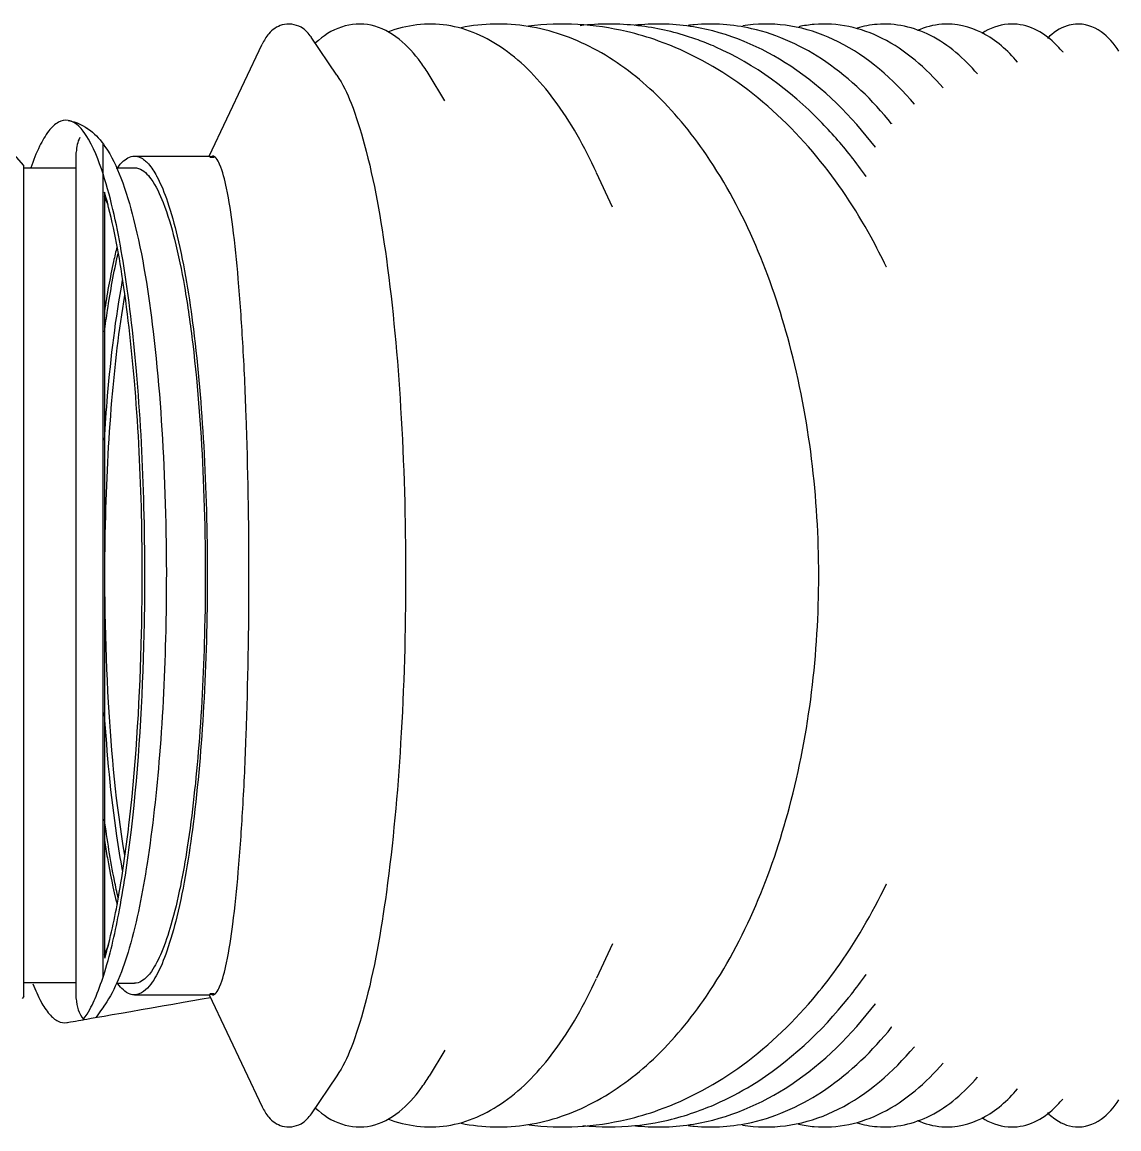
# Model space of a CAD drawing. Header units: millimetres. Extents: x 11802 to 19889, y -472 to 9054.
# Drawn here: x 12599.2 to 12871, y 249.8 to 524.3 of the extents above; entities that cross this region are included whole.
import ezdxf

# ---------------------------------------------------------------- set-up
doc = ezdxf.new("R2010")
doc.units = ezdxf.units.MM
doc.header["$LTSCALE"] = 307.34
doc.layers.get('0').update_dxf_attribs({"linetype": 'CONTINUOUS'})

msp = doc.modelspace()

# ---------------------------------------------------------------- linework, layer by layer
at = {"linetype": 'Continuous'}
for p, q in [((12751.95888, 523.40931), (12751.79828, 523.40947)), ((12751.95888, 523.40931), (12751.79932, 523.42771)), ((12645.56995, 491.09385), (12658.68308, 518.81486)), ((12677.1865, 511.1785), (12670.85861, 520.5566)), ((12857.11614, 516.92541), (12857.13905, 516.89802)), ((12845.89381, 514.4121), (12845.89785, 514.40738)), ((12599.60362, 488.71768), (12579.60362, 511.44508)), ((12703.96502, 504.80137), (12700.06716, 511.20187)), ((12835.99437, 511.45659), (12836.00187, 511.44792)), ((12827.44935, 508.00601), (12827.46686, 507.98565)), ((12820.33782, 503.93302), (12820.34427, 503.92537)), ((12814.6935, 499.13034), (12814.7074, 499.1132)), ((12619.27029, 287.58992), (12619.27029, 494.09087)), ((12612.60362, 282.20456), (12612.60362, 491.94005)), ((12619.60362, 493.62841), (12619.60362, 493.4089)), ((12810.67664, 493.27749), (12810.679, 493.27441)), ((12599.60362, 282.66324), (12599.60362, 488.71782)), ((12627.01974, 491.07231), (12645.6155, 491.07231)), ((12645.6198, 491.07231), (12645.77302, 490.83749)), ((12646.37822, 491.07231), (12645.77302, 490.83749)), ((12645.77302, 490.83749), (12646.80478, 490.83441)), ((12804.67488, 491.00086), (12804.58891, 491.1101)), ((12804.67281, 490.99743), (12804.58891, 491.1101)), ((12612.60362, 488.07231), (12599.60362, 488.07231)), ((12622.51666, 488.19932), (12627.01974, 488.19932)), ((12745.49719, 478.45268), (12741.57429, 486.96429)), ((12808.39085, 486.0046), (12808.40537, 485.98396)), ((12619.60362, 482.1117), (12619.60362, 292.45933)), ((12813.40065, 463.55218), (12813.40663, 463.53962)), ((12629.43469, 372.55785), (12629.43668, 372.80603)), ((12629.43469, 372.55785), (12629.44016, 372.80347)), ((12813.41651, 310.62574), (12813.40208, 310.59543)), ((12745.49725, 295.69208), (12741.57429, 287.18033)), ((12745.49725, 295.69208), (12745.48983, 295.67596)), ((12612.60362, 286.07231), (12599.60362, 286.07231)), ((12622.52467, 285.94529), (12627.01974, 285.94529)), ((12808.39462, 288.14537), (12808.38338, 288.12941)), ((12627.01974, 283.07231), (12645.6155, 283.07231)), ((12645.56995, 283.05076), (12658.68308, 255.32976)), ((12645.77302, 283.30713), (12645.6198, 283.07231)), ((12646.80478, 283.31024), (12645.77302, 283.30713)), ((12646.37751, 283.30893), (12645.77302, 283.30713)), ((12645.77302, 283.30713), (12646.37822, 283.07231)), ((12646.80478, 283.3102), (12646.37751, 283.30893)), ((12804.61047, 283.1005), (12804.65557, 283.16062)), ((12804.62365, 283.07863), (12804.66971, 283.13718)), ((12599.60362, 282.66324), (12599.17437, 282.17545)), ((12810.68658, 280.88011), (12810.67671, 280.86721)), ((12814.7165, 275.04264), (12814.7051, 275.02858)), ((12703.96457, 269.34251), (12700.06716, 262.94275)), ((12820.33829, 270.21215), (12820.33476, 270.20795)), ((12827.4668, 266.15889), (12827.44921, 266.13844)), ((12677.1865, 262.96611), (12670.85861, 253.58801)), ((12835.99822, 262.69247), (12835.99752, 262.69166)), ((12845.89651, 259.73566), (12845.89489, 259.73377)), ((12857.13062, 257.2365), (12857.11636, 257.21947))]:
    msp.add_line(p, q, dxfattribs=at)
for centre, radius, start, end in [((12744.68287, 460.83449), 62.99647, 83.5136806, 96.5402712), ((12756.88403, 469.74158), 54.09218, 95.3947297, 96.3136567), ((12756.85379, 469.58838), 54.24187, 80.6938671, 95.3477101), ((12769.87272, 478.21008), 45.62404, 95.1378527, 97.0682926), ((12783.61035, 486.1295), 37.7054, 94.9306998, 98.8921346), ((12798.03557, 493.35506), 30.48127, 94.7762057, 101.9911925), ((12742.52001, 453.40721), 70.75382, 66.1830025, 68.2131031), ((12620.60362, 492.07231), 8, 131.989592, 133.0561228), ((12620.60362, 492.07231), 8, 153.0229692, 180), ((12711.80876, 418.0544), 118.09022, 35.12825, 38.1496802), ((12634.06254, 480.06562), 13.88552, 142.5695818, 144.789323), ((12610.35649, 474.11172), 25.20793, 28.1332551, 28.5396802), ((12587.36329, 465.87533), 35.65724, 23.0209501, 25.2480231), ((12585.76221, 308.99281), 37.41396, 334.8291096, 337.8415368), ((12711.78518, 356.10758), 118.11949, 321.8467051, 324.8746495), ((12715.37198, 353.3311), 113.58376, 321.3525194, 321.7927324), ((12620.60362, 282.07231), 8, 180, 219.117107), ((12742.5104, 320.76086), 70.77912, 291.7804855, 293.8129451), ((12744.68339, 313.24927), 62.93619, 264.0234266, 275.7988969), ((12744.66164, 313.26561), 62.95465, 275.8170875, 276.4661306), ((12756.88053, 304.36761), 54.05658, 263.9859137, 264.605437), ((12756.85379, 304.55609), 54.24173, 264.6522776, 279.3061187), ((12769.87254, 295.93259), 45.6221, 262.9401149, 264.8621572), ((12783.61033, 288.01463), 37.70492, 261.1037308, 265.0692684), ((12798.03828, 280.8115), 30.50337, 257.8095544, 265.2221487)]:
    msp.add_arc(centre, radius, start, end, dxfattribs=at)
for points, knots in [([(12741.55303, 487.01029), (12738.62305, 493.36131), (12732.3145, 504.67735), (12719.89462, 518.01743), (12704.90204, 524.90484), (12694.38833, 523.59941), (12689.79937, 521.82982)], [0, 0, 0, 0, 0.305682626, 0.562221717, 0.785046501, 1, 1, 1, 1]), ([(12756.94717, 519.62403), (12754.34978, 520.55317), (12743.91976, 523.65934), (12732.75813, 524.30465), (12724.70085, 523.32949)], [0, 0, 0, 0, 0.253670267, 1, 1, 1, 1]), ([(12670.86626, 520.54819), (12670.20776, 521.53198), (12668.2401, 523.62115), (12663.69946, 524.22466), (12660.29435, 521.80324), (12659.11943, 519.73731), (12658.68308, 518.81486)], [0, 0, 0, 0, 0.231819859, 0.539112397, 0.80017409, 1, 1, 1, 1]), ([(12697.99068, 514.33331), (12694.98507, 518.48089), (12688.66426, 524.37452), (12678.03348, 523.69729), (12673.75171, 520.84836), (12671.88152, 519.15964)], [0, 0, 0, 0, 0.507532929, 0.750323237, 1, 1, 1, 1]), ([(12768.78658, 491.39756), (12764.95535, 497.01002), (12756.67001, 507.08734), (12741.58309, 518.37786), (12724.91098, 524.2331), (12713.41446, 523.99802), (12707.98704, 522.92744)], [0, 0, 0, 0, 0.281377205, 0.535599689, 0.770937461, 1, 1, 1, 1]), ([(12768.78068, 519.10714), (12767.41698, 519.65211), (12761.96793, 521.63378), (12756.25831, 522.90778), (12751.95888, 523.40931)], [0, 0, 0, 0, 0.253325316, 1, 1, 1, 1]), ([(12810.67663, 493.27751), (12804.79318, 500.9636), (12791.63813, 514.24426), (12774.17115, 521.71385), (12765.62521, 523.11634)], [0, 0, 0, 0, 0.527785428, 1, 1, 1, 1]), ([(12814.70732, 499.11322), (12809.99811, 504.92127), (12799.74023, 515.0073), (12786.54383, 521.19943), (12780.0087, 522.68436)], [0, 0, 0, 0, 0.527350155, 1, 1, 1, 1]), ([(12820.3378, 503.93304), (12815.09924, 510.15502), (12805.92294, 518.29759), (12791.29194, 523.56137), (12783.93083, 524.00219), (12780.36954, 523.69537)], [0, 0, 0, 0, 0.528667316, 0.767666106, 1, 1, 1, 1]), ([(12827.46754, 507.98478), (12823.23806, 512.90473), (12815.90675, 519.3671), (12804.23325, 523.59705), (12798.34837, 523.96737), (12795.49757, 523.73048)], [0, 0, 0, 0, 0.528060626, 0.767173848, 1, 1, 1, 1]), ([(12835.99434, 511.45705), (12832.7026, 515.26067), (12825.43468, 521.81832), (12815.59231, 524.11898), (12811.11516, 523.75805)], [0, 0, 0, 0, 0.528279546, 1, 1, 1, 1]), ([(12845.89414, 514.41199), (12843.44777, 517.26918), (12838.00304, 522.25134), (12830.57526, 524.04796), (12827.16048, 523.77943)], [0, 0, 0, 0, 0.523382872, 1, 1, 1, 1]), ([(12854.49126, 519.65054), (12852.99205, 520.98034), (12849.62654, 523.2633), (12845.53509, 523.94735), (12843.5669, 523.79558)], [0, 0, 0, 0, 0.503765989, 1, 1, 1, 1]), ([(12860.26386, 523.8072), (12859.57449, 523.75481), (12856.97521, 523.26102), (12854.70679, 521.66294), (12853.35672, 520.283)], [0, 0, 0, 0, 0.263689398, 1, 1, 1, 1]), ([(12871.03227, 517.09854), (12869.84289, 518.92907), (12867.03268, 522.43932), (12862.46434, 523.97443), (12860.26386, 523.8072)], [0, 0, 0, 0, 0.497285069, 1, 1, 1, 1]), ([(12796.15852, 490.92501), (12790.77531, 497.44463), (12778.93924, 508.97579), (12764.37579, 516.96667), (12756.94717, 519.62403)], [0, 0, 0, 0, 0.517291597, 1, 1, 1, 1]), ([(12804.58891, 491.1101), (12802.22087, 494.1154), (12792.75353, 504.98447), (12780.78679, 513.85687), (12771.09159, 518.13563)], [0, 0, 0, 0, 0.265271461, 1, 1, 1, 1]), ([(12677.18644, 511.17839), (12678.64643, 509.01497), (12681.25153, 503.38063), (12685.92187, 488.26342), (12690.2535, 462.94758), (12693.50064, 427.18426), (12694.22738, 400.9288), (12694.22738, 387.07231)], [0, 0, 0, 0, 0.062057488, 0.146230647, 0.376066031, 0.670533314, 1, 1, 1, 1]), ([(12610.60591, 499.90895), (12609.80394, 500.04844), (12607.81384, 499.59249), (12605.43951, 497.09227), (12603.19705, 493.19728), (12601.93947, 489.99747), (12601.29887, 488.16182)], [0, 0, 0, 0, 0.153543314, 0.35408767, 0.633271341, 1, 1, 1, 1]), ([(12610.61636, 499.90633), (12612.59057, 499.55874), (12616.18141, 497.85631), (12618.69174, 494.94789), (12619.70467, 493.48344)], [0, 0, 0, 0, 0.5295823, 1, 1, 1, 1]), ([(12619.62286, 485.43829), (12618.58021, 488.82249), (12616.77005, 493.95795), (12613.22765, 498.986), (12611.29966, 499.71714)], [0, 0, 0, 0, 0.631998021, 1, 1, 1, 1]), ([(12619.70467, 493.48344), (12621.36357, 491.08507), (12624.11736, 485.13418), (12628.57128, 469.84101), (12632.34683, 445.17168), (12634.83976, 411.06485), (12635.05252, 386.28451), (12634.76257, 373.39218)], [0, 0, 0, 0, 0.071690297, 0.159371407, 0.391410325, 0.682979939, 1, 1, 1, 1]), ([(12796.63441, 387.07234), (12796.63445, 406.37758), (12792.34857, 442.84639), (12778.40597, 477.30587), (12768.78658, 491.39756)], [0, 0, 0, 0, 0.530842937, 1, 1, 1, 1]), ([(12623.03616, 488.5052), (12623.33863, 488.89999), (12624.35959, 490.11139), (12625.91003, 491.07231), (12627.01974, 491.07231)], [0, 0, 0, 0, 0.309474293, 1, 1, 1, 1]), ([(12627.01974, 491.07231), (12627.49462, 491.07231), (12628.85315, 490.73637), (12630.81724, 488.97619), (12631.92686, 487.21147), (12632.50132, 486.15525)], [0, 0, 0, 0, 0.18599324, 0.529088036, 1, 1, 1, 1]), ([(12655.38939, 387.07231), (12655.38939, 400.34029), (12655.08639, 419.61048), (12653.97923, 444.12313), (12652.90722, 459.68517), (12651.6106, 472.48265), (12650.18815, 481.9836), (12648.77375, 487.76043), (12647.5352, 490.42702), (12646.71673, 491.07174), (12646.37822, 491.07191)], [0, 0, 0, 0, 0.378184342, 0.549200778, 0.699314135, 0.82288354, 0.91538882, 0.973870144, 0.990351389, 1, 1, 1, 1]), ([(12813.40058, 463.55219), (12812.20317, 466.06592), (12807.28924, 475.68155), (12801.26106, 484.7453), (12796.15852, 490.92501)], [0, 0, 0, 0, 0.257848895, 1, 1, 1, 1]), ([(12627.01857, 488.19919), (12627.36493, 488.19939), (12629.04978, 487.89254), (12630.3004, 486.52332), (12631.08255, 485.44971)], [0, 0, 0, 0, 0.206823164, 1, 1, 1, 1]), ([(12632.58619, 485.99786), (12633.64986, 484.00866), (12635.56075, 479.13276), (12638.97441, 466.58866), (12642.16066, 446.34302), (12644.52924, 418.22638), (12645.06032, 397.79292), (12645.06032, 387.07231)], [0, 0, 0, 0, 0.067498578, 0.155874167, 0.388816057, 0.679205834, 1, 1, 1, 1]), ([(12629.44016, 372.80347), (12629.68547, 383.9027), (12629.60652, 405.57999), (12627.93529, 436.36864), (12624.85814, 462.89049), (12621.67914, 478.76408), (12619.62286, 485.43829)], [0, 0, 0, 0, 0.293723748, 0.573270448, 0.815229984, 1, 1, 1, 1]), ([(12631.08255, 485.44971), (12632.38807, 483.65769), (12634.64008, 478.71101), (12637.29212, 469.71679), (12639.65872, 457.983), (12642.45648, 438.12288), (12644.4769, 409.86312), (12644.69219, 386.33462), (12644.41635, 374.07002)], [0, 0, 0, 0, 0.058836608, 0.142318498, 0.249014941, 0.375980043, 0.674450495, 1, 1, 1, 1]), ([(12628.76716, 372.8114), (12629.23593, 393.65482), (12628.5659, 423.47391), (12624.5132, 459.90834), (12621.51888, 475.47814), (12619.60423, 482.11758)], [0, 0, 0, 0, 0.568794208, 0.811481229, 1, 1, 1, 1]), ([(12622.6842, 468.56091), (12622.38517, 467.37152), (12621.14421, 462.07686), (12620.19334, 456.71743), (12619.5565, 452.55483)], [0, 0, 0, 0, 0.225549333, 1, 1, 1, 1]), ([(12619.58496, 447.52039), (12619.81977, 449.30424), (12620.73701, 455.80744), (12621.89317, 462.28175), (12622.96265, 466.92911)], [0, 0, 0, 0, 0.27393762, 1, 1, 1, 1]), ([(12619.55823, 420.60155), (12619.78555, 424.2835), (12620.76513, 437.57415), (12622.32234, 450.84197), (12624.09102, 460.31833)], [0, 0, 0, 0, 0.27676272, 1, 1, 1, 1]), ([(12619.83744, 399.80112), (12620.06742, 410.02725), (12621.0078, 429.01202), (12623.15848, 447.91594), (12624.63617, 456.56088)], [0, 0, 0, 0, 0.538380559, 1, 1, 1, 1]), ([(12624.61881, 317.68536), (12622.48483, 330.20395), (12619.95195, 357.5978), (12619.50588, 385.05869), (12619.83744, 399.80112)], [0, 0, 0, 0, 0.462707975, 1, 1, 1, 1]), ([(12645.06032, 387.07231), (12645.06032, 376.26097), (12644.52122, 355.67208), (12642.11563, 327.38716), (12638.88517, 307.07705), (12635.41872, 294.57263), (12633.47934, 289.74854), (12632.39718, 287.80028)], [0, 0, 0, 0, 0.322246136, 0.613416413, 0.845939882, 0.933572506, 1, 1, 1, 1]), ([(12646.37822, 283.07271), (12646.71673, 283.07287), (12647.5352, 283.7176), (12648.77375, 286.38419), (12650.18815, 292.16101), (12651.6106, 301.66196), (12652.90722, 314.45944), (12653.97923, 330.02148), (12655.08639, 354.53413), (12655.38939, 373.80433), (12655.38939, 387.07231)], [0, 0, 0, 0, 0.009648611, 0.026129856, 0.08461118, 0.17711646, 0.300685865, 0.450799222, 0.621815658, 1, 1, 1, 1]), ([(12694.22738, 387.07231), (12694.22738, 373.21582), (12693.50077, 346.96034), (12690.2535, 311.19704), (12685.92188, 285.88117), (12681.25152, 270.76399), (12678.64645, 265.12967), (12677.18648, 262.96628)], [0, 0, 0, 0, 0.329466751, 0.623934379, 0.85376994, 0.937943405, 1, 1, 1, 1]), ([(12768.78465, 282.74425), (12778.40385, 296.83476), (12792.34677, 331.29162), (12796.63353, 367.75798), (12796.63441, 387.06205)], [0, 0, 0, 0, 0.469156354, 1, 1, 1, 1]), ([(12634.76257, 373.39218), (12634.53125, 363.1065), (12633.61515, 343.78426), (12630.75936, 317.47607), (12627.19589, 298.80343), (12623.32588, 287.14613), (12620.99642, 282.51112), (12619.63929, 280.57163), (12619.63929, 280.57163), (12618.18907, 278.49912), (12617.46397, 277.46286)], [0, 0, 0, 0, 0.325582822, 0.611659795, 0.837304923, 0.925089001, 1, 1, 1, 4.794267603, 4.794267603, 4.794267603, 4.794267603]), ([(12644.41635, 374.07002), (12644.19815, 364.36761), (12643.34042, 346.17563), (12640.67942, 321.55358), (12637.43893, 304.32909), (12634.08019, 294.11319), (12632.23087, 290.31841), (12631.20498, 288.8657)], [0, 0, 0, 0, 0.335274315, 0.628643146, 0.855535177, 0.938560578, 1, 1, 1, 1]), ([(12619.63474, 288.74507), (12621.1851, 293.78603), (12623.78342, 305.49177), (12627.76534, 333.40515), (12629.06979, 356.33313), (12629.43469, 372.55785)], [0, 0, 0, 0, 0.187096357, 0.424277228, 1, 1, 1, 1]), ([(12619.63698, 292.14108), (12621.06624, 297.11956), (12623.48348, 308.52399), (12627.18521, 335.39152), (12628.41909, 357.33479), (12628.76716, 372.8114)], [0, 0, 0, 0, 0.191031554, 0.429053366, 1, 1, 1, 1]), ([(12624.06789, 313.95042), (12623.53922, 316.79373), (12621.42963, 329.75379), (12620.22902, 342.84821), (12619.58808, 353.06364)], [0, 0, 0, 0, 0.220302823, 1, 1, 1, 1]), ([(12622.99824, 307.06138), (12622.6625, 308.51247), (12621.27606, 314.99338), (12620.25282, 321.54786), (12619.58272, 326.6412)], [0, 0, 0, 0, 0.224761484, 1, 1, 1, 1]), ([(12619.58507, 321.40331), (12619.80878, 319.94823), (12620.675, 314.63773), (12621.73516, 309.35511), (12622.68907, 305.56439)], [0, 0, 0, 0, 0.273583661, 1, 1, 1, 1]), ([(12796.15743, 283.21828), (12797.82485, 285.23765), (12804.41882, 293.79829), (12809.88352, 303.20863), (12813.40201, 310.59541)], [0, 0, 0, 0, 0.242465406, 1, 1, 1, 1]), ([(12614.31287, 276.91297), (12614.6564, 277.36714), (12615.96182, 279.33674), (12617.75562, 283.10736), (12619.01325, 286.7243), (12619.63474, 288.74507)], [0.2630008396, 0.2630008396, 0.2630008396, 0.2630008396, 0.3541232661, 0.6382336203, 1, 1, 1, 1]), ([(12631.20498, 288.8657), (12630.88968, 288.41921), (12629.84797, 287.07451), (12628.20611, 285.94611), (12627.02092, 285.94542)], [0, 0, 0, 0, 0.315626557, 1, 1, 1, 1]), ([(12601.8377, 285.80505), (12602.42665, 284.28792), (12603.58379, 281.64238), (12605.62649, 278.43226), (12607.80598, 276.40725), (12609.54976, 276.08176), (12610.2686, 276.2072), (12610.2686, 276.2072), (12612.96478, 276.67771), (12614.31287, 276.91297), (12614.31287, 276.91297), (12635.34993, 280.58412), (12645.86846, 282.4197)], [0, 0, 0, 0, 0.359772775, 0.635844095, 0.838687647, 1, 1, 1, 5.105387556, 5.105387556, 5.105387556, 37.137865673, 37.137865673, 37.137865673, 37.137865673]), ([(12627.01974, 283.07276), (12626.66961, 283.07276), (12624.97479, 283.37557), (12623.70349, 284.73669), (12622.9087, 285.80884)], [0, 0, 0, 0, 0.207826645, 1, 1, 1, 1]), ([(12632.39718, 287.80028), (12632.00148, 287.08789), (12630.77843, 285.07344), (12628.6392, 283.07276), (12627.01974, 283.07276)], [0, 0, 0, 0, 0.334749834, 1, 1, 1, 1]), ([(12689.80685, 252.31189), (12694.39552, 250.5436), (12704.90817, 249.24118), (12719.89771, 256.12993), (12732.31559, 269.46912), (12738.62337, 280.784), (12741.55301, 287.13427)], [0, 0, 0, 0, 0.214945358, 0.437773494, 0.694318534, 1, 1, 1, 1]), ([(12707.96366, 251.22178), (12713.39225, 250.14821), (12724.8921, 249.90773), (12741.57094, 255.75944), (12756.66392, 267.05066), (12764.95217, 277.1303), (12768.78465, 282.74425)], [0, 0, 0, 0, 0.229069951, 0.464403332, 0.718620744, 1, 1, 1, 1]), ([(12756.94841, 254.52103), (12764.37653, 257.17835), (12778.939, 265.16883), (12790.77446, 276.69914), (12796.15743, 283.21828)], [0, 0, 0, 0, 0.482708682, 1, 1, 1, 1]), ([(12765.62517, 251.02827), (12774.17113, 252.43076), (12791.63817, 259.90036), (12804.79323, 273.18108), (12810.6767, 280.86719)], [0, 0, 0, 0, 0.472214232, 1, 1, 1, 1]), ([(12771.08761, 256.00727), (12774.16985, 257.36729), (12786.72562, 263.99737), (12797.34032, 273.96519), (12804.08126, 282.39498)], [0, 0, 0, 0, 0.237877842, 1, 1, 1, 1]), ([(12780.00881, 251.46028), (12786.5434, 252.94511), (12799.7387, 259.13646), (12809.99603, 269.22122), (12814.70502, 275.02855)], [0, 0, 0, 0, 0.472652569, 1, 1, 1, 1]), ([(12780.36954, 250.44925), (12783.93051, 250.14245), (12791.29091, 250.58313), (12805.92061, 255.8458), (12815.0964, 263.98694), (12820.33474, 270.20793)], [0, 0, 0, 0, 0.232336345, 0.471337055, 1, 1, 1, 1]), ([(12795.49757, 250.41413), (12798.34836, 250.17724), (12804.23322, 250.54756), (12815.9067, 254.77747), (12823.238, 261.23982), (12827.46748, 266.15977)], [0, 0, 0, 0, 0.232825613, 0.471939247, 1, 1, 1, 1]), ([(12811.11516, 250.38656), (12815.59296, 250.02558), (12825.43699, 252.32715), (12832.70548, 258.8866), (12835.99748, 262.6912)], [0, 0, 0, 0, 0.47171191, 1, 1, 1, 1]), ([(12671.88108, 254.9856), (12673.75162, 253.29647), (12678.03433, 250.44642), (12688.66881, 249.77044), (12694.98963, 255.66838), (12697.99538, 259.81793)], [0, 0, 0, 0, 0.249656945, 0.492450161, 1, 1, 1, 1]), ([(12827.16048, 250.36519), (12830.57583, 250.0966), (12838.00502, 251.89404), (12843.45024, 256.87775), (12845.89683, 259.73576)], [0, 0, 0, 0, 0.476607532, 1, 1, 1, 1]), ([(12658.68308, 255.32976), (12659.11922, 254.40775), (12660.29535, 252.34538), (12663.69361, 249.91449), (12668.23644, 250.5232), (12670.21041, 252.61074), (12670.86796, 253.59783)], [0, 0, 0, 0, 0.1996696, 0.460456606, 0.767814811, 1, 1, 1, 1]), ([(12860.26386, 250.33741), (12862.46434, 250.17018), (12867.03268, 251.7053), (12869.84288, 255.21554), (12871.03227, 257.04607)], [0, 0, 0, 0, 0.502714361, 1, 1, 1, 1]), ([(12724.73656, 250.81081), (12732.78588, 249.84081), (12743.93494, 250.48914), (12754.35377, 253.59282), (12756.94841, 254.52103)], [0, 0, 0, 0, 0.746330061, 1, 1, 1, 1]), ([(12751.75133, 250.71145), (12753.19456, 250.87501), (12758.99739, 251.73578), (12764.6764, 253.39788), (12768.7731, 255.0345)], [0, 0, 0, 0, 0.24769293, 1, 1, 1, 1]), ([(12843.5669, 250.34903), (12845.53573, 250.19721), (12849.62865, 250.88188), (12852.99492, 253.16631), (12854.49443, 254.49689)], [0, 0, 0, 0, 0.496222915, 1, 1, 1, 1]), ([(12853.35671, 253.86162), (12853.80724, 253.40112), (12855.72713, 251.63736), (12858.30018, 250.48665), (12860.26386, 250.33741)], [0, 0, 0, 0, 0.246495843, 1, 1, 1, 1])]:
    msp.add_open_spline(points, degree=3, knots=knots, dxfattribs=at)
for points in [[(12780.0087, 522.68436), (12775.3753, 523.73717), (12770.51941, 524.07621), (12765.78699, 523.65082)], [(12811.11516, 523.75805), (12809.43076, 523.62226), (12807.75279, 523.29965), (12806.13431, 522.81367)], [(12827.16048, 523.77943), (12825.05898, 523.61417), (12822.96389, 523.05183), (12821.03863, 522.19333)], [(12843.5669, 523.79558), (12841.27199, 523.61861), (12838.98602, 522.7628), (12837.04604, 521.52408)], [(12857.12322, 516.92353), (12856.31212, 517.89208), (12855.43636, 518.81223), (12854.49126, 519.65054)], [(12700.03834, 511.24761), (12699.39515, 512.30124), (12698.71504, 513.33374), (12697.99068, 514.33331)], [(12611.29966, 499.71714), (12611.07532, 499.80221), (12610.84229, 499.86784), (12610.60591, 499.90895)], [(12619.60112, 480.80173), (12619.88691, 480.21121), (12620.15324, 479.61106), (12620.40467, 479.00511)], [(12620.61825, 295.66134), (12620.30871, 294.88184), (12619.97772, 294.11006), (12619.61408, 293.35428)], [(12697.99538, 259.81793), (12698.71844, 260.81614), (12699.39747, 261.84711), (12700.03965, 262.89917)], [(12854.49443, 254.49689), (12855.4384, 255.33452), (12856.31319, 256.25377), (12857.12344, 257.22135)], [(12837.046, 252.62056), (12838.98599, 251.38183), (12841.27198, 250.526), (12843.5669, 250.34903)], [(12765.78699, 250.4938), (12770.51945, 250.0684), (12775.37538, 250.40745), (12780.00881, 251.46028)], [(12806.13352, 251.33119), (12807.75224, 250.84508), (12809.43049, 250.52237), (12811.11516, 250.38656)], [(12821.03812, 251.95151), (12822.96352, 251.09288), (12825.05879, 250.53046), (12827.16048, 250.36519)]]:
    msp.add_open_spline(points, degree=3, dxfattribs=at)

doc.saveas('drawing.dxf')
